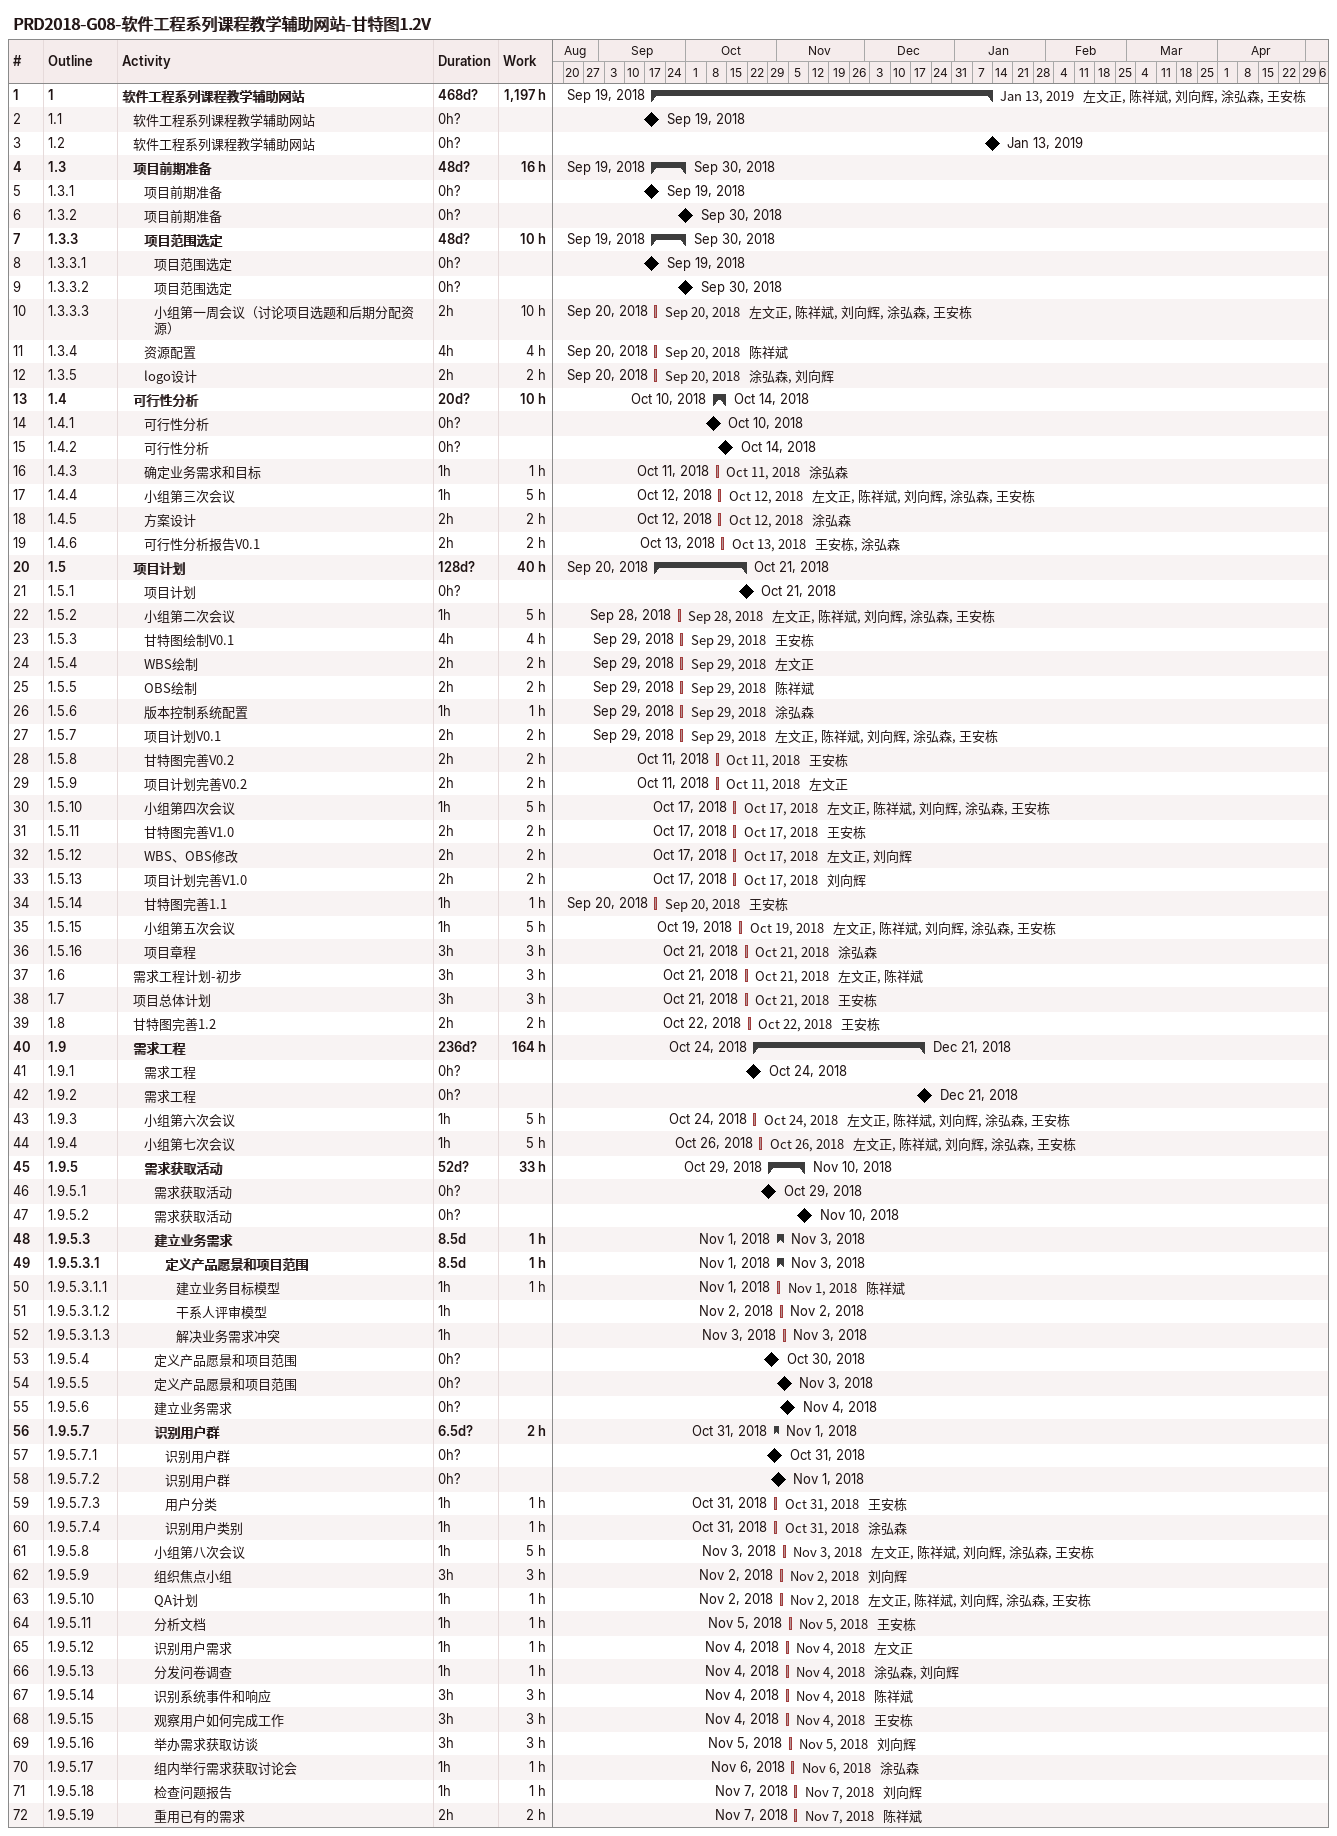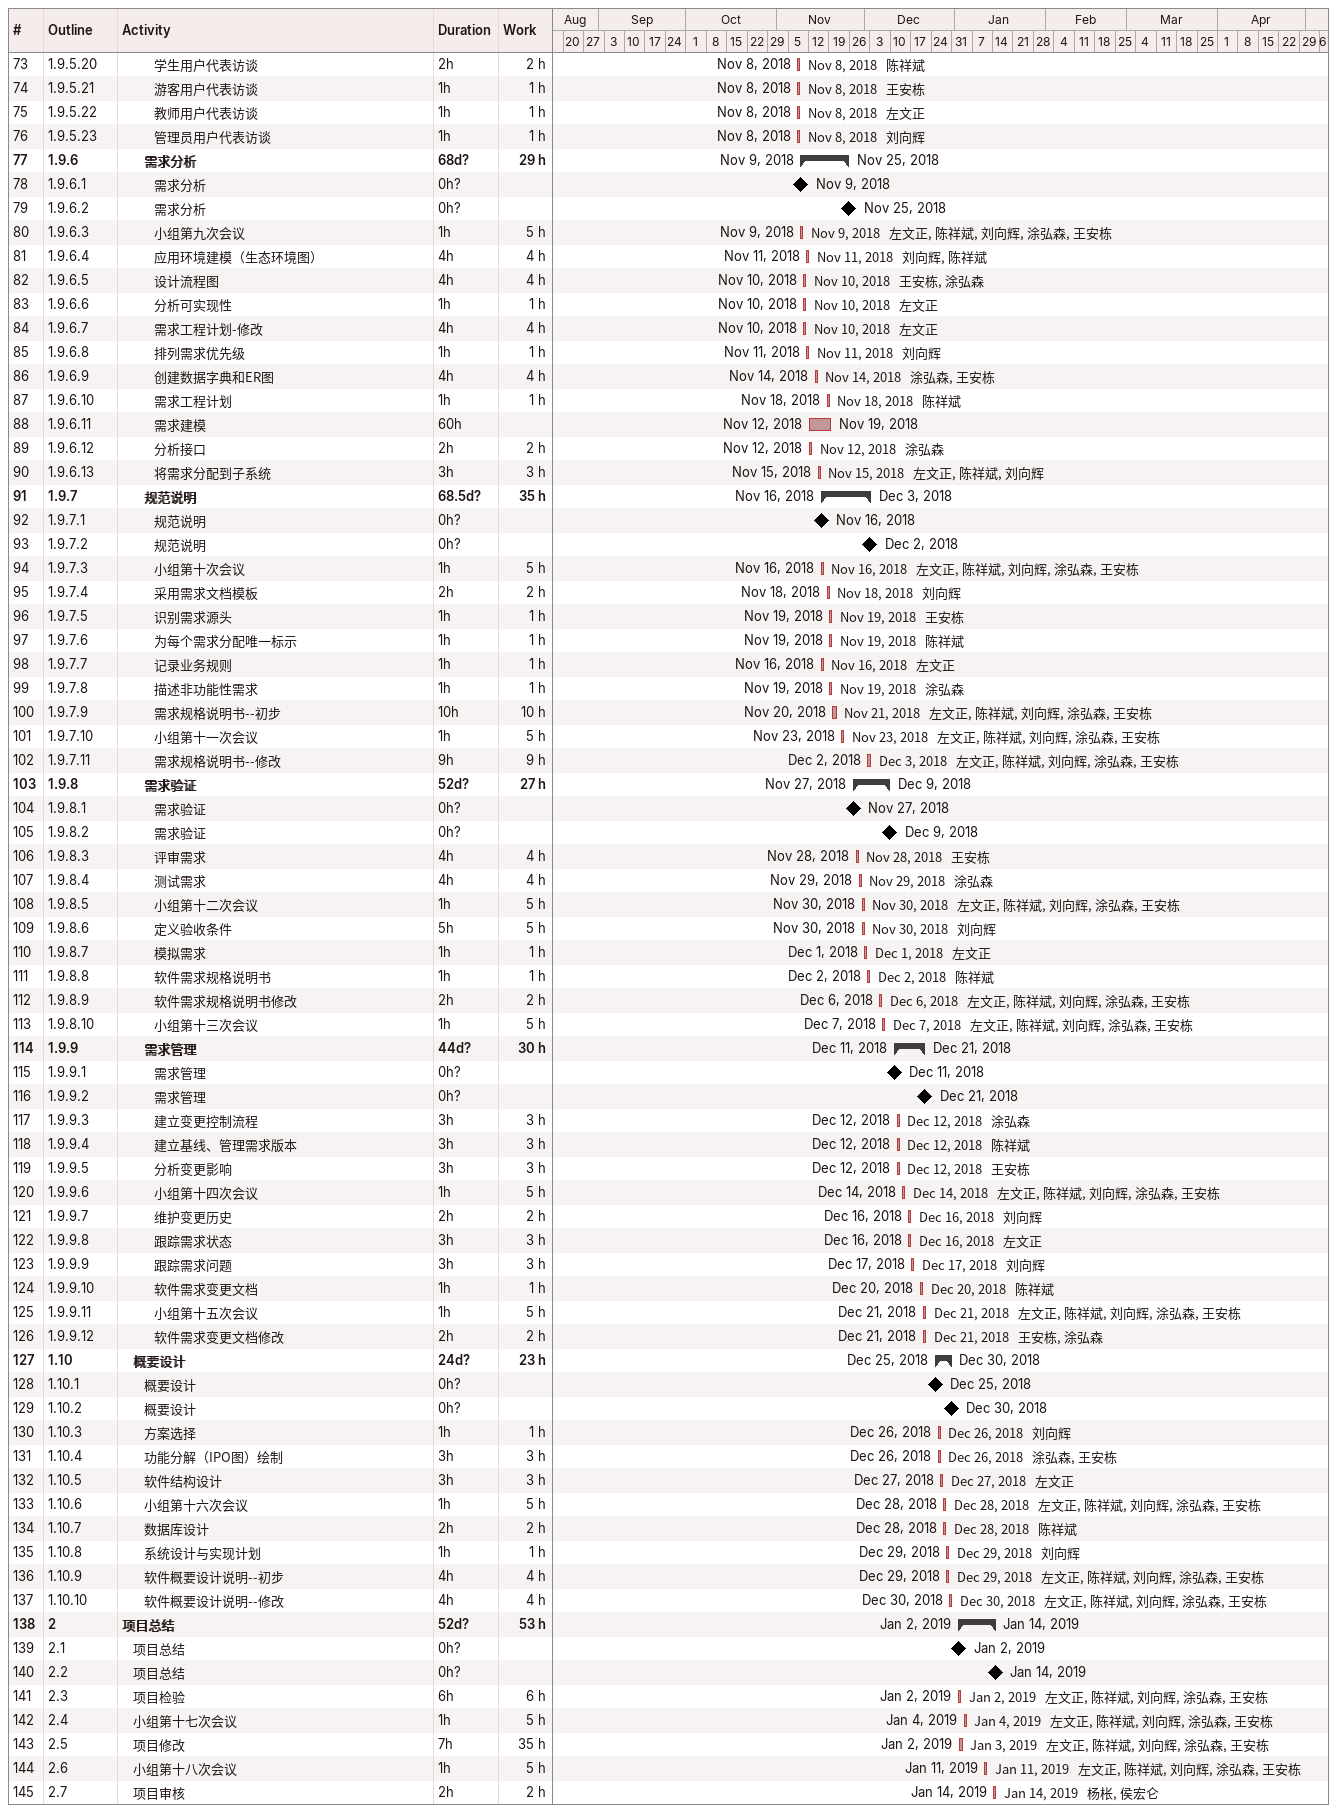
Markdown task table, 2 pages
PRD2018-G08-软件工程系列课程教学辅助网站-甘特图1.2V

| ID | WBS | Task | Duration | Start | Finish | Resources | Work (h) |
|---|---|---|---|---|---|---|---|
| 1 | 1 | **软件工程系列课程教学辅助网站** | 468d? | 2018-09-19 | 2019-01-13 | 左文正, 陈祥斌, 刘向辉, 涂弘森, 王安栋 | 1197 |
| 2 | 1.1 | 软件工程系列课程教学辅助网站 | 0h? | 2018-09-19 | 2018-09-19 |  |  |
| 3 | 1.2 | 软件工程系列课程教学辅助网站 | 0h? | 2019-01-13 | 2019-01-13 |  |  |
| 4 | 1.3 | **项目前期准备** | 48d? | 2018-09-19 | 2018-09-30 |  | 16 |
| 5 | 1.3.1 | 项目前期准备 | 0h? | 2018-09-19 | 2018-09-19 |  |  |
| 6 | 1.3.2 | 项目前期准备 | 0h? | 2018-09-30 | 2018-09-30 |  |  |
| 7 | 1.3.3 | **项目范围选定** | 48d? | 2018-09-19 | 2018-09-30 |  | 10 |
| 8 | 1.3.3.1 | 项目范围选定 | 0h? | 2018-09-19 | 2018-09-19 |  |  |
| 9 | 1.3.3.2 | 项目范围选定 | 0h? | 2018-09-30 | 2018-09-30 |  |  |
| 10 | 1.3.3.3 | 小组第一周会议（讨论项目选题和后期分配资源） | 2h | 2018-09-20 | 2018-09-20 | 左文正, 陈祥斌, 刘向辉, 涂弘森, 王安栋 | 10 |
| 11 | 1.3.4 | 资源配置 | 4h | 2018-09-20 | 2018-09-20 | 陈祥斌 | 4 |
| 12 | 1.3.5 | logo设计 | 2h | 2018-09-20 | 2018-09-20 | 涂弘森, 刘向辉 | 2 |
| 13 | 1.4 | **可行性分析** | 20d? | 2018-10-10 | 2018-10-14 |  | 10 |
| 14 | 1.4.1 | 可行性分析 | 0h? | 2018-10-10 | 2018-10-10 |  |  |
| 15 | 1.4.2 | 可行性分析 | 0h? | 2018-10-14 | 2018-10-14 |  |  |
| 16 | 1.4.3 | 确定业务需求和目标 | 1h | 2018-10-11 | 2018-10-11 | 涂弘森 | 1 |
| 17 | 1.4.4 | 小组第三次会议 | 1h | 2018-10-12 | 2018-10-12 | 左文正, 陈祥斌, 刘向辉, 涂弘森, 王安栋 | 5 |
| 18 | 1.4.5 | 方案设计 | 2h | 2018-10-12 | 2018-10-12 | 涂弘森 | 2 |
| 19 | 1.4.6 | 可行性分析报告V0.1 | 2h | 2018-10-13 | 2018-10-13 | 王安栋, 涂弘森 | 2 |
| 20 | 1.5 | **项目计划** | 128d? | 2018-09-20 | 2018-10-21 |  | 40 |
| 21 | 1.5.1 | 项目计划 | 0h? | 2018-10-21 | 2018-10-21 |  |  |
| 22 | 1.5.2 | 小组第二次会议 | 1h | 2018-09-28 | 2018-09-28 | 左文正, 陈祥斌, 刘向辉, 涂弘森, 王安栋 | 5 |
| 23 | 1.5.3 | 甘特图绘制V0.1 | 4h | 2018-09-29 | 2018-09-29 | 王安栋 | 4 |
| 24 | 1.5.4 | WBS绘制 | 2h | 2018-09-29 | 2018-09-29 | 左文正 | 2 |
| 25 | 1.5.5 | OBS绘制 | 2h | 2018-09-29 | 2018-09-29 | 陈祥斌 | 2 |
| 26 | 1.5.6 | 版本控制系统配置 | 1h | 2018-09-29 | 2018-09-29 | 涂弘森 | 1 |
| 27 | 1.5.7 | 项目计划V0.1 | 2h | 2018-09-29 | 2018-09-29 | 左文正, 陈祥斌, 刘向辉, 涂弘森, 王安栋 | 2 |
| 28 | 1.5.8 | 甘特图完善V0.2 | 2h | 2018-10-11 | 2018-10-11 | 王安栋 | 2 |
| 29 | 1.5.9 | 项目计划完善V0.2 | 2h | 2018-10-11 | 2018-10-11 | 左文正 | 2 |
| 30 | 1.5.10 | 小组第四次会议 | 1h | 2018-10-17 | 2018-10-17 | 左文正, 陈祥斌, 刘向辉, 涂弘森, 王安栋 | 5 |
| 31 | 1.5.11 | 甘特图完善V1.0 | 2h | 2018-10-17 | 2018-10-17 | 王安栋 | 2 |
| 32 | 1.5.12 | WBS、OBS修改 | 2h | 2018-10-17 | 2018-10-17 | 左文正, 刘向辉 | 2 |
| 33 | 1.5.13 | 项目计划完善V1.0 | 2h | 2018-10-17 | 2018-10-17 | 刘向辉 | 2 |
| 34 | 1.5.14 | 甘特图完善1.1 | 1h | 2018-09-20 | 2018-09-20 | 王安栋 | 1 |
| 35 | 1.5.15 | 小组第五次会议 | 1h | 2018-10-19 | 2018-10-19 | 左文正, 陈祥斌, 刘向辉, 涂弘森, 王安栋 | 5 |
| 36 | 1.5.16 | 项目章程 | 3h | 2018-10-21 | 2018-10-21 | 涂弘森 | 3 |
| 37 | 1.6 | 需求工程计划-初步 | 3h | 2018-10-21 | 2018-10-21 | 左文正, 陈祥斌 | 3 |
| 38 | 1.7 | 项目总体计划 | 3h | 2018-10-21 | 2018-10-21 | 王安栋 | 3 |
| 39 | 1.8 | 甘特图完善1.2 | 2h | 2018-10-22 | 2018-10-22 | 王安栋 | 2 |
| 40 | 1.9 | **需求工程** | 236d? | 2018-10-24 | 2018-12-21 |  | 164 |
| 41 | 1.9.1 | 需求工程 | 0h? | 2018-10-24 | 2018-10-24 |  |  |
| 42 | 1.9.2 | 需求工程 | 0h? | 2018-12-21 | 2018-12-21 |  |  |
| 43 | 1.9.3 | 小组第六次会议 | 1h | 2018-10-24 | 2018-10-24 | 左文正, 陈祥斌, 刘向辉, 涂弘森, 王安栋 | 5 |
| 44 | 1.9.4 | 小组第七次会议 | 1h | 2018-10-26 | 2018-10-26 | 左文正, 陈祥斌, 刘向辉, 涂弘森, 王安栋 | 5 |
| 45 | 1.9.5 | **需求获取活动** | 52d? | 2018-10-29 | 2018-11-10 |  | 33 |
| 46 | 1.9.5.1 | 需求获取活动 | 0h? | 2018-10-29 | 2018-10-29 |  |  |
| 47 | 1.9.5.2 | 需求获取活动 | 0h? | 2018-11-10 | 2018-11-10 |  |  |
| 48 | 1.9.5.3 | **建立业务需求** | 8.5d | 2018-11-01 | 2018-11-03 |  | 1 |
| 49 | 1.9.5.3.1 | **定义产品愿景和项目范围** | 8.5d | 2018-11-01 | 2018-11-03 |  | 1 |
| 50 | 1.9.5.3.1.1 | 建立业务目标模型 | 1h | 2018-11-01 | 2018-11-01 | 陈祥斌 | 1 |
| 51 | 1.9.5.3.1.2 | 干系人评审模型 | 1h | 2018-11-02 | 2018-11-02 |  |  |
| 52 | 1.9.5.3.1.3 | 解决业务需求冲突 | 1h | 2018-11-03 | 2018-11-03 |  |  |
| 53 | 1.9.5.4 | 定义产品愿景和项目范围 | 0h? | 2018-10-30 | 2018-10-30 |  |  |
| 54 | 1.9.5.5 | 定义产品愿景和项目范围 | 0h? | 2018-11-03 | 2018-11-03 |  |  |
| 55 | 1.9.5.6 | 建立业务需求 | 0h? | 2018-11-04 | 2018-11-04 |  |  |
| 56 | 1.9.5.7 | **识别用户群** | 6.5d? | 2018-10-31 | 2018-11-01 |  | 2 |
| 57 | 1.9.5.7.1 | 识别用户群 | 0h? | 2018-10-31 | 2018-10-31 |  |  |
| 58 | 1.9.5.7.2 | 识别用户群 | 0h? | 2018-11-01 | 2018-11-01 |  |  |
| 59 | 1.9.5.7.3 | 用户分类 | 1h | 2018-10-31 | 2018-10-31 | 王安栋 | 1 |
| 60 | 1.9.5.7.4 | 识别用户类别 | 1h | 2018-10-31 | 2018-10-31 | 涂弘森 | 1 |
| 61 | 1.9.5.8 | 小组第八次会议 | 1h | 2018-11-03 | 2018-11-03 | 左文正, 陈祥斌, 刘向辉, 涂弘森, 王安栋 | 5 |
| 62 | 1.9.5.9 | 组织焦点小组 | 3h | 2018-11-02 | 2018-11-02 | 刘向辉 | 3 |
| 63 | 1.9.5.10 | QA计划 | 1h | 2018-11-02 | 2018-11-02 | 左文正, 陈祥斌, 刘向辉, 涂弘森, 王安栋 | 1 |
| 64 | 1.9.5.11 | 分析文档 | 1h | 2018-11-05 | 2018-11-05 | 王安栋 | 1 |
| 65 | 1.9.5.12 | 识别用户需求 | 1h | 2018-11-04 | 2018-11-04 | 左文正 | 1 |
| 66 | 1.9.5.13 | 分发问卷调查 | 1h | 2018-11-04 | 2018-11-04 | 涂弘森, 刘向辉 | 1 |
| 67 | 1.9.5.14 | 识别系统事件和响应 | 3h | 2018-11-04 | 2018-11-04 | 陈祥斌 | 3 |
| 68 | 1.9.5.15 | 观察用户如何完成工作 | 3h | 2018-11-04 | 2018-11-04 | 王安栋 | 3 |
| 69 | 1.9.5.16 | 举办需求获取访谈 | 3h | 2018-11-05 | 2018-11-05 | 刘向辉 | 3 |
| 70 | 1.9.5.17 | 组内举行需求获取讨论会 | 1h | 2018-11-06 | 2018-11-06 | 涂弘森 | 1 |
| 71 | 1.9.5.18 | 检查问题报告 | 1h | 2018-11-07 | 2018-11-07 | 刘向辉 | 1 |
| 72 | 1.9.5.19 | 重用已有的需求 | 2h | 2018-11-07 | 2018-11-07 | 陈祥斌 | 2 |
| 73 | 1.9.5.20 | 学生用户代表访谈 | 2h | 2018-11-08 | 2018-11-08 | 陈祥斌 | 2 |
| 74 | 1.9.5.21 | 游客用户代表访谈 | 1h | 2018-11-08 | 2018-11-08 | 王安栋 | 1 |
| 75 | 1.9.5.22 | 教师用户代表访谈 | 1h | 2018-11-08 | 2018-11-08 | 左文正 | 1 |
| 76 | 1.9.5.23 | 管理员用户代表访谈 | 1h | 2018-11-08 | 2018-11-08 | 刘向辉 | 1 |
| 77 | 1.9.6 | **需求分析** | 68d? | 2018-11-09 | 2018-11-25 |  | 29 |
| 78 | 1.9.6.1 | 需求分析 | 0h? | 2018-11-09 | 2018-11-09 |  |  |
| 79 | 1.9.6.2 | 需求分析 | 0h? | 2018-11-25 | 2018-11-25 |  |  |
| 80 | 1.9.6.3 | 小组第九次会议 | 1h | 2018-11-09 | 2018-11-09 | 左文正, 陈祥斌, 刘向辉, 涂弘森, 王安栋 | 5 |
| 81 | 1.9.6.4 | 应用环境建模（生态环境图） | 4h | 2018-11-11 | 2018-11-11 | 刘向辉, 陈祥斌 | 4 |
| 82 | 1.9.6.5 | 设计流程图 | 4h | 2018-11-10 | 2018-11-10 | 王安栋, 涂弘森 | 4 |
| 83 | 1.9.6.6 | 分析可实现性 | 1h | 2018-11-10 | 2018-11-10 | 左文正 | 1 |
| 84 | 1.9.6.7 | 需求工程计划-修改 | 4h | 2018-11-10 | 2018-11-10 | 左文正 | 4 |
| 85 | 1.9.6.8 | 排列需求优先级 | 1h | 2018-11-11 | 2018-11-11 | 刘向辉 | 1 |
| 86 | 1.9.6.9 | 创建数据字典和ER图 | 4h | 2018-11-14 | 2018-11-14 | 涂弘森, 王安栋 | 4 |
| 87 | 1.9.6.10 | 需求工程计划 | 1h | 2018-11-18 | 2018-11-18 | 陈祥斌 | 1 |
| 88 | 1.9.6.11 | 需求建模 | 60h | 2018-11-12 | 2018-11-19 |  |  |
| 89 | 1.9.6.12 | 分析接口 | 2h | 2018-11-12 | 2018-11-12 | 涂弘森 | 2 |
| 90 | 1.9.6.13 | 将需求分配到子系统 | 3h | 2018-11-15 | 2018-11-15 | 左文正, 陈祥斌, 刘向辉 | 3 |
| 91 | 1.9.7 | **规范说明** | 68.5d? | 2018-11-16 | 2018-12-03 |  | 35 |
| 92 | 1.9.7.1 | 规范说明 | 0h? | 2018-11-16 | 2018-11-16 |  |  |
| 93 | 1.9.7.2 | 规范说明 | 0h? | 2018-12-02 | 2018-12-02 |  |  |
| 94 | 1.9.7.3 | 小组第十次会议 | 1h | 2018-11-16 | 2018-11-16 | 左文正, 陈祥斌, 刘向辉, 涂弘森, 王安栋 | 5 |
| 95 | 1.9.7.4 | 采用需求文档模板 | 2h | 2018-11-18 | 2018-11-18 | 刘向辉 | 2 |
| 96 | 1.9.7.5 | 识别需求源头 | 1h | 2018-11-19 | 2018-11-19 | 王安栋 | 1 |
| 97 | 1.9.7.6 | 为每个需求分配唯一标示 | 1h | 2018-11-19 | 2018-11-19 | 陈祥斌 | 1 |
| 98 | 1.9.7.7 | 记录业务规则 | 1h | 2018-11-16 | 2018-11-16 | 左文正 | 1 |
| 99 | 1.9.7.8 | 描述非功能性需求 | 1h | 2018-11-19 | 2018-11-19 | 涂弘森 | 1 |
| 100 | 1.9.7.9 | 需求规格说明书--初步 | 10h | 2018-11-20 | 2018-11-21 | 左文正, 陈祥斌, 刘向辉, 涂弘森, 王安栋 | 10 |
| 101 | 1.9.7.10 | 小组第十一次会议 | 1h | 2018-11-23 | 2018-11-23 | 左文正, 陈祥斌, 刘向辉, 涂弘森, 王安栋 | 5 |
| 102 | 1.9.7.11 | 需求规格说明书--修改 | 9h | 2018-12-02 | 2018-12-03 | 左文正, 陈祥斌, 刘向辉, 涂弘森, 王安栋 | 9 |
| 103 | 1.9.8 | **需求验证** | 52d? | 2018-11-27 | 2018-12-09 |  | 27 |
| 104 | 1.9.8.1 | 需求验证 | 0h? | 2018-11-27 | 2018-11-27 |  |  |
| 105 | 1.9.8.2 | 需求验证 | 0h? | 2018-12-09 | 2018-12-09 |  |  |
| 106 | 1.9.8.3 | 评审需求 | 4h | 2018-11-28 | 2018-11-28 | 王安栋 | 4 |
| 107 | 1.9.8.4 | 测试需求 | 4h | 2018-11-29 | 2018-11-29 | 涂弘森 | 4 |
| 108 | 1.9.8.5 | 小组第十二次会议 | 1h | 2018-11-30 | 2018-11-30 | 左文正, 陈祥斌, 刘向辉, 涂弘森, 王安栋 | 5 |
| 109 | 1.9.8.6 | 定义验收条件 | 5h | 2018-11-30 | 2018-11-30 | 刘向辉 | 5 |
| 110 | 1.9.8.7 | 模拟需求 | 1h | 2018-12-01 | 2018-12-01 | 左文正 | 1 |
| 111 | 1.9.8.8 | 软件需求规格说明书 | 1h | 2018-12-02 | 2018-12-02 | 陈祥斌 | 1 |
| 112 | 1.9.8.9 | 软件需求规格说明书修改 | 2h | 2018-12-06 | 2018-12-06 | 左文正, 陈祥斌, 刘向辉, 涂弘森, 王安栋 | 2 |
| 113 | 1.9.8.10 | 小组第十三次会议 | 1h | 2018-12-07 | 2018-12-07 | 左文正, 陈祥斌, 刘向辉, 涂弘森, 王安栋 | 5 |
| 114 | 1.9.9 | **需求管理** | 44d? | 2018-12-11 | 2018-12-21 |  | 30 |
| 115 | 1.9.9.1 | 需求管理 | 0h? | 2018-12-11 | 2018-12-11 |  |  |
| 116 | 1.9.9.2 | 需求管理 | 0h? | 2018-12-21 | 2018-12-21 |  |  |
| 117 | 1.9.9.3 | 建立变更控制流程 | 3h | 2018-12-12 | 2018-12-12 | 涂弘森 | 3 |
| 118 | 1.9.9.4 | 建立基线、管理需求版本 | 3h | 2018-12-12 | 2018-12-12 | 陈祥斌 | 3 |
| 119 | 1.9.9.5 | 分析变更影响 | 3h | 2018-12-12 | 2018-12-12 | 王安栋 | 3 |
| 120 | 1.9.9.6 | 小组第十四次会议 | 1h | 2018-12-14 | 2018-12-14 | 左文正, 陈祥斌, 刘向辉, 涂弘森, 王安栋 | 5 |
| 121 | 1.9.9.7 | 维护变更历史 | 2h | 2018-12-16 | 2018-12-16 | 刘向辉 | 2 |
| 122 | 1.9.9.8 | 跟踪需求状态 | 3h | 2018-12-16 | 2018-12-16 | 左文正 | 3 |
| 123 | 1.9.9.9 | 跟踪需求问题 | 3h | 2018-12-17 | 2018-12-17 | 刘向辉 | 3 |
| 124 | 1.9.9.10 | 软件需求变更文档 | 1h | 2018-12-20 | 2018-12-20 | 陈祥斌 | 1 |
| 125 | 1.9.9.11 | 小组第十五次会议 | 1h | 2018-12-21 | 2018-12-21 | 左文正, 陈祥斌, 刘向辉, 涂弘森, 王安栋 | 5 |
| 126 | 1.9.9.12 | 软件需求变更文档修改 | 2h | 2018-12-21 | 2018-12-21 | 王安栋, 涂弘森 | 2 |
| 127 | 1.10 | **概要设计** | 24d? | 2018-12-25 | 2018-12-30 |  | 23 |
| 128 | 1.10.1 | 概要设计 | 0h? | 2018-12-25 | 2018-12-25 |  |  |
| 129 | 1.10.2 | 概要设计 | 0h? | 2018-12-30 | 2018-12-30 |  |  |
| 130 | 1.10.3 | 方案选择 | 1h | 2018-12-26 | 2018-12-26 | 刘向辉 | 1 |
| 131 | 1.10.4 | 功能分解（IPO图）绘制 | 3h | 2018-12-26 | 2018-12-26 | 涂弘森, 王安栋 | 3 |
| 132 | 1.10.5 | 软件结构设计 | 3h | 2018-12-27 | 2018-12-27 | 左文正 | 3 |
| 133 | 1.10.6 | 小组第十六次会议 | 1h | 2018-12-28 | 2018-12-28 | 左文正, 陈祥斌, 刘向辉, 涂弘森, 王安栋 | 5 |
| 134 | 1.10.7 | 数据库设计 | 2h | 2018-12-28 | 2018-12-28 | 陈祥斌 | 2 |
| 135 | 1.10.8 | 系统设计与实现计划 | 1h | 2018-12-29 | 2018-12-29 | 刘向辉 | 1 |
| 136 | 1.10.9 | 软件概要设计说明--初步 | 4h | 2018-12-29 | 2018-12-29 | 左文正, 陈祥斌, 刘向辉, 涂弘森, 王安栋 | 4 |
| 137 | 1.10.10 | 软件概要设计说明--修改 | 4h | 2018-12-30 | 2018-12-30 | 左文正, 陈祥斌, 刘向辉, 涂弘森, 王安栋 | 4 |
| 138 | 2 | **项目总结** | 52d? | 2019-01-02 | 2019-01-14 |  | 53 |
| 139 | 2.1 | 项目总结 | 0h? | 2019-01-02 | 2019-01-02 |  |  |
| 140 | 2.2 | 项目总结 | 0h? | 2019-01-14 | 2019-01-14 |  |  |
| 141 | 2.3 | 项目检验 | 6h | 2019-01-02 | 2019-01-02 | 左文正, 陈祥斌, 刘向辉, 涂弘森, 王安栋 | 6 |
| 142 | 2.4 | 小组第十七次会议 | 1h | 2019-01-04 | 2019-01-04 | 左文正, 陈祥斌, 刘向辉, 涂弘森, 王安栋 | 5 |
| 143 | 2.5 | 项目修改 | 7h | 2019-01-02 | 2019-01-03 | 左文正, 陈祥斌, 刘向辉, 涂弘森, 王安栋 | 35 |
| 144 | 2.6 | 小组第十八次会议 | 1h | 2019-01-11 | 2019-01-11 | 左文正, 陈祥斌, 刘向辉, 涂弘森, 王安栋 | 5 |
| 145 | 2.7 | 项目审核 | 2h | 2019-01-14 | 2019-01-14 | 杨枨, 侯宏仑 | 2 |
